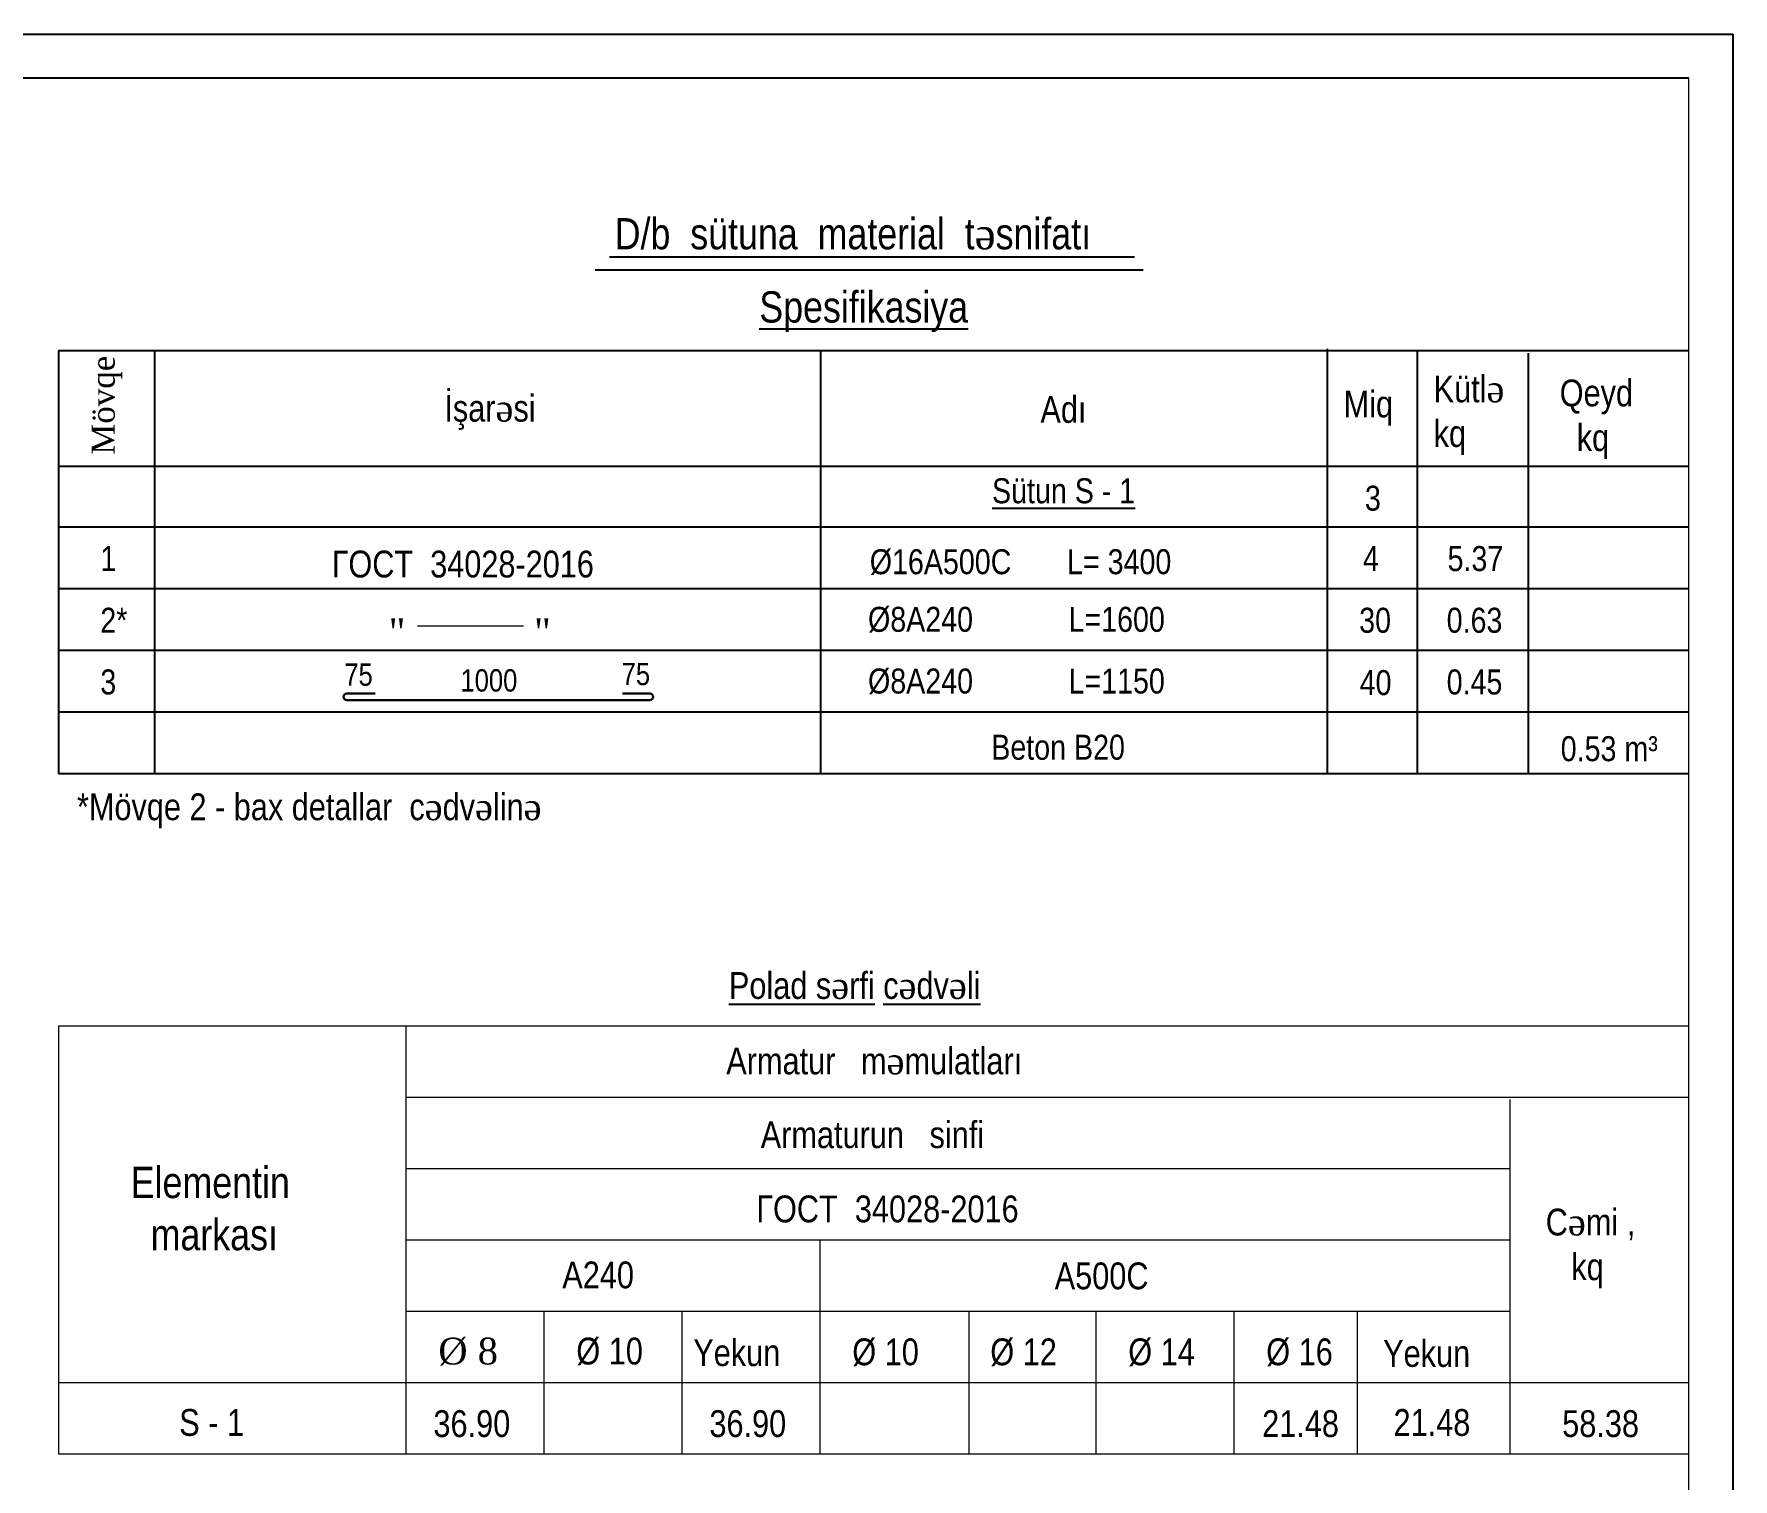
# Model space of a CAD drawing. Header units: millimetres. Extents: x 806395 to 1617731, y -246149 to 193681.
# Drawn here: x 1598431 to 1617712, y -110333 to -93938 of the extents above; entities that cross this region are included whole.
import ezdxf

# ---------------------------------------------------------------- set-up
doc = ezdxf.new("R2010")
doc.units = ezdxf.units.MM
for name, color, linetype, lineweight in [('cedvel  0.09', 7, 'Continuous', 13), ('razmer   0.09', 140, 'Continuous', 9), ('Ölçülər', 80, 'Continuous', 9), ('ИЧ  РАЗМЕР  0.09', 143, 'Continuous', 9), ('размер  0.09', 141, 'Continuous', 9), ('РАЗМЕРЫ', 80, 'Continuous', 9), ('Х - диварлар.', 31, 'Continuous', 25)]:
    doc.layers.add(name, color=color, linetype=linetype, lineweight=lineweight)
doc.styles.get("Standard").update_dxf_attribs({"font": 'times.ttf'})
doc.styles.add('style6', font='ARIALN.TTF', dxfattribs={"height": 300})
doc.styles.add('Times New Roman', font='times.ttf')

# ---------------------------------------------------------------- blocks, each defined once
blk = doc.blocks.new('vververvg')
at = {"color": 1, "lineweight": 25}
blk.add_line((1575731, -20955), (1617734, -20955), dxfattribs=at)
at = {"color": 0, "lineweight": 25}
blk.add_line((1617734, -20955), (1617734, -50629), dxfattribs=at)
at = {"color": 1, "lineweight": 25, "ltscale": 15}
blk.add_line((1617212, -21477), (1577820, -21477), dxfattribs=at)
at = {"color": 0, "lineweight": 5, "ltscale": 15}
blk.add_line((1617212, -50106), (1617212, -21477), dxfattribs=at)

msp = doc.modelspace()

# ---------------------------------------------------------------- linework, layer by layer
for p, q in [((1604963.474, -96466.608), (1610918.171, -96466.608)), ((1604798.49, -96613.253), (1611017.852, -96613.253))]:
    msp.add_line(p, q)
at = {"color": 7, "lineweight": 25, "ltscale": 0.5}
for p, q in [((1617211.264, -98845.856), (1598710.885, -98845.856)), ((1617211.264, -99531.519), (1598710.885, -99531.519)), ((1617211.264, -99531.519), (1598710.885, -99531.519)), ((1617211.264, -100231.459), (1598710.885, -100231.459)), ((1617211.264, -100931.398), (1598710.885, -100931.398)), ((1617211.264, -100931.398), (1598710.885, -100931.398)), ((1617211.264, -101631.338), (1598710.885, -101631.338)), ((1617211.264, -102331.278), (1598710.885, -102331.278)), ((1617211.264, -102331.278), (1598710.885, -102331.278))]:
    msp.add_line(p, q, dxfattribs=at)
at = {"color": 7, "lineweight": 15, "ltscale": 15}
msp.add_line((1602785.121, -100652.706), (1603985.212, -100652.706), dxfattribs=at)
at = {"layer": 'cedvel  0.09', "lineweight": 20}
for p, q in [((1598710.885, -105190.667), (1598710.885, -110049.023)), ((1598710.885, -105190.667), (1617211.264, -105190.667)), ((1602652.754, -105190.667), (1602652.754, -110049.023)), ((1602652.754, -106000.393), (1617211.264, -106000.393)), ((1615179.241, -106025.766), (1615179.241, -110049.023)), ((1602652.754, -106810.119), (1615179.241, -106810.119)), ((1602652.754, -107619.845), (1615179.241, -107619.845)), ((1607350.186, -107619.845), (1607350.186, -110049.023)), ((1602652.754, -108429.571), (1615179.241, -108429.571)), ((1604218.565, -108429.571), (1604218.565, -110049.023)), ((1605784.376, -108429.571), (1605784.376, -110049.023)), ((1609038.744, -108429.571), (1609038.744, -110049.023)), ((1610481.808, -108429.571), (1610481.808, -110049.023)), ((1612047.619, -108429.571), (1612047.619, -110049.023)), ((1613445.611, -108429.571), (1613445.611, -110049.023)), ((1598710.885, -109239.297), (1617211.264, -109239.297)), ((1598710.885, -110049.023), (1617211.264, -110049.023))]:
    msp.add_line(p, q, dxfattribs=at)
at = {"layer": 'Ölçülər', "color": 7, "lineweight": 25}
msp.add_line((1598710.885, -97533.469), (1598710.885, -102331.278), dxfattribs=at)
at = {"layer": 'РАЗМЕРЫ', "color": 4, "lineweight": 30, "ltscale": 15}
for p, q in [((1601980.107, -101420.563), (1602302.517, -101420.563)), ((1601980.107, -101420.563), (1602302.517, -101420.563)), ((1601980.107, -101495.498), (1605419.194, -101495.498)), ((1601980.107, -101495.498), (1605419.194, -101495.498)), ((1605419.194, -101420.563), (1605108.025, -101420.563)), ((1605419.194, -101420.563), (1605108.025, -101420.563))]:
    msp.add_line(p, q, dxfattribs=at)
for centre, start, end in [((1601980.107, -101458.031), 90, 270), ((1601980.107, -101458.031), 90, 270), ((1605419.194, -101458.031), 270, 90), ((1605419.194, -101458.031), 270, 90)]:
    msp.add_arc(centre, 37.468, start, end, dxfattribs=at)
at = {"layer": 'Х - диварлар.', "color": 7, "lineweight": 25}
for p, q in [((1617211.264, -97533.469), (1598710.885, -97533.469)), ((1599800.39, -97533.469), (1599800.39, -102331.278)), ((1607357.817, -97533.469), (1607357.817, -102331.278)), ((1613108.088, -97508.04), (1613108.088, -102331.278)), ((1614126.561, -97533.469), (1614126.561, -102331.278)), ((1615388.057, -97558.899), (1615388.057, -102331.278)), ((1599800.39, -102322.395), (1599800.39, -102331.278)), ((1607357.817, -102322.395), (1607357.817, -102331.278)), ((1613108.088, -102322.395), (1613108.088, -102331.278)), ((1614126.561, -102322.395), (1614126.561, -102331.278))]:
    msp.add_line(p, q, dxfattribs=at)

# ---------------------------------------------------------------- block references
at = {"xscale": 0.9585492227979274, "yscale": 0.9585492227979274, "zscale": 0.9585492227979274}
msp.add_blockref('vververvg', (67033.924, -73851.437), dxfattribs=at)

# ---------------------------------------------------------------- texts
at = {"color": 0, "lineweight": 0, "style": 'Times New Roman'}
for p in [(1602455.925, -100878.678), (1604105.728, -100878.678)]:
    msp.add_text('"', height=309.869, dxfattribs=at).set_placement(p)
at = {"attachment_point": 1, "style": 'style6'}
for s, insert, char_height, width in [('\\pxt22.667;{\\fArial Narrow|b0|i0|c238|p34;D/}b  {\\fArial Narrow|b0|i0|c238|p34;sütuna  }material{\\fArial Narrow|b0|i0|c238|p34;  t\\fTimes New Roman|b0|i0|c0|p18;ə\\fArial Narrow|b0|i0|c238|p34;snifatı}   ', (1605021.708, -96026.538), 354.42553, 16598.84354), ('75', (1601953.228, -101080.254), 253.1611, 8488.19955), ('1000', (1603271.114, -101145.482), 253.1611, 8488.19955), ('75', (1605100.259, -101072.863), 253.1611, 8488.19955)]:
    msp.add_mtext(s, dxfattribs=dict(at, insert=insert, char_height=char_height, width=width))
at = {"color": 7, "lineweight": -2, "ltscale": 30, "insert": (1606662.419, -96857.53), "char_height": 354.42553, "width": 17105.77055, "attachment_point": 1}
msp.add_mtext('{\\fArial Narrow|b0|i0|c238|p34;\\LSpesifikasiya}', dxfattribs=at)
at = {"lineweight": 9, "insert": (1601813.434, -99799.745), "char_height": 303.79331, "width": 7124.36593, "attachment_point": 1, "style": 'style6'}
msp.add_mtext('ГОСТ  34028{\\fArial Narrow|b0|i0|c238|p34;-20}1{\\fArial Narrow|b0|i0|c238|p34;6}  ', dxfattribs=at)
at = {"color": 7, "lineweight": 0, "insert": (1598918.85, -102554.093), "char_height": 303.793311, "width": 16598.84354, "attachment_point": 1, "style": 'style6'}
msp.add_mtext('\\pxt22.667;*{\\fArial Narrow|b0|i0|c238|p34;Mövqe }2{\\fArial Narrow|b0|i0|c238|p34; - bax detallar  c\\fTimes New Roman|b0|i0|c238|p18;ə\\fArial Narrow|b0|i0|c238|p34;dv\\fTimes New Roman|b0|i0|c238|p18;ə\\fArial Narrow|b0|i0|c238|p34;lin\\fTimes New Roman|b0|i0|c238|p18;ə} ', dxfattribs=at)
at = {"color": 7, "lineweight": -2, "ltscale": 30, "insert": (1606317.3, -104582.185), "char_height": 303.793311, "width": 17105.77055, "attachment_point": 1, "style": 'style6'}
msp.add_mtext('{\\fArial Narrow|b0|i0|c238|p34;\\LPolad s\\fTimes New Roman|b0|i0|c238|p18;ə\\fArial Narrow|b0|i0|c238|p34;rfi c\\fTimes New Roman|b0|i0|c238|p18;ə\\fArial Narrow|b0|i0|c238|p34;dv\\fTimes New Roman|b0|i0|c238|p18;ə\\fArial Narrow|b0|i0|c238|p34;li}', dxfattribs=at)
at = {"color": 0, "insert": (1600079.543, -109539.681), "char_height": 304.0409, "width": 6587.55373, "attachment_point": 1, "style": 'style6'}
msp.add_mtext('S - 1', dxfattribs=at)
at = {"layer": 'razmer   0.09', "lineweight": 20, "attachment_point": 1, "style": 'style6'}
for s, insert, char_height in [('{\\fArial Narrow|b0|i0|c238|p34;\\C0;Armatur\\fArial Narrow|b0|i0|c204|p34;   \\fArial Narrow|b0|i0|c238|p34;m\\fTimes New Roman|b0|i0|c238|p18;ə\\fArial Narrow|b0|i0|c238|p34;mulatları}', (1606287.475, -105437.825), 304.040941), ('{\\fArial Narrow|b0|i0|c238|p34;\\C0;Armaturun\\fArial Narrow|b0|i0|c204|p34;   \\fArial Narrow|b0|i0|c238|p34;sinfi}', (1606677.981, -106274.758), 304.040941), ('{\\fArial Narrow|b0|i0|c238|p34;\\C0;Elementin\\fArial Narrow|b0|i0|c204|p34;\\P\\fArial Narrow|b0|i0|c238|p34;  markası}', (1599528.418, -106791.173), 354.71443), ('{\\C0;C\\fTimes New Roman|b0|i0|c238|p18;ə\\fArial Narrow|b0|i0|c204|p34;mi ,\\P\\fArial Narrow|b0|i0|c238|p34;   kq}', (1615586.606, -107266.005), 304.04094), ('{\\fArial Narrow|b0|i0|c238|p34;\\C0;36.90}', (1602964.248, -109552.869), 304.04094), ('{\\fArial Narrow|b0|i0|c238|p34;\\C0;36.90}', (1606095.87, -109552.869), 304.04094), ('{\\fArial Narrow|b0|i0|c238|p34;\\C0;21.48}', (1612368.515, -109552.869), 304.04094), ('{\\fArial Narrow|b0|i0|c238|p34;\\C0;21.48}', (1613859.531, -109540.008), 304.04094), ('{\\fArial Narrow|b0|i0|c238|p34;\\C0;58.38}', (1615773.63, -109552.869), 304.04094)]:
    msp.add_mtext(s, dxfattribs=dict(at, insert=insert, char_height=char_height))
at = {"layer": 'razmer   0.09', "color": 1, "lineweight": 20, "insert": (1610849.101, -108738.372), "char_height": 304.0409, "attachment_point": 1, "style": 'style6'}
msp.add_mtext('{\\C0;Ø 14}', dxfattribs=at)
at = {"layer": 'ИЧ  РАЗМЕР  0.09', "lineweight": 20, "attachment_point": 1, "style": 'style6'}
for s, insert, char_height in [('{\\C0;A240\\fArial Narrow|b0|i0|c238|p34; }', (1604426.497, -107865.663), 304.04094), ('{\\C0;A500C}', (1610014.222, -107876.497), 304.04094), ('{\\fTimes New Roman|b0|i0|c0|p18;\\C0;Ø \\fTimes New Roman|b0|i0|c238|p18;8}', (1603020.047, -108729.73), 304.04094), ('{\\C0;Ø \\fArial Narrow|b0|i0|c238|p34;10}', (1604585.857, -108729.73), 304.04094), ('{\\fArial Narrow|b0|i0|c238|p34;\\C0;Yekun}', (1605912.501, -108748.028), 304.04094), ('{\\C0;Ø 10}', (1607717.479, -108738.372), 304.0409), ('{\\C0;Ø 12}', (1609283.29, -108738.372), 304.0409), ('{\\C0;Ø 16}', (1612414.912, -108738.372), 304.0409), ('{\\fArial Narrow|b0|i0|c238|p34;\\C0;Yekun}', (1613741.555, -108756.67), 304.04094)]:
    msp.add_mtext(s, dxfattribs=dict(at, insert=insert, char_height=char_height))
at = {"layer": 'размер  0.09', "lineweight": 20, "insert": (1606631.458, -107116.783), "char_height": 304.04094, "attachment_point": 1, "style": 'style6'}
msp.add_mtext('{\\C0;ГОСТ  34028-2016}', dxfattribs=at)
at = {"layer": 'Х - диварлар.', "color": 7, "insert": (1599084.296, -98711.38), "char_height": 262.47742, "width": 2767.71588, "attachment_point": 1, "rotation": 90, "style": 'Times New Roman'}
msp.add_mtext('{\\fTimes New Roman|b0|i0|c238|p18;Mövqe}', dxfattribs=at)
at = {"layer": 'Х - диварлар.', "color": 7, "attachment_point": 1, "style": 'style6'}
for s, insert, char_height, width in [('{\\fArial Narrow|b0|i0|c238|p34;Kütl\\fTimes New Roman|b0|i0|c238|p18;ə} \\Pkq', (1614314.663, -97812.813), 303.79331, 1278.69795), ('{\\fArial Narrow|b0|i0|c238|p34;Qeyd\\P  kq}', (1615745.252, -97858.682), 303.79331, 2767.71588), ('{\\fArial Narrow|b0|i0|c238|p34;İşar\\fTimes New Roman|b0|i0|c238|p18;ə\\fArial Narrow|b0|i0|c238|p34;si}', (1603088.205, -98032.153), 303.793311, 2767.71588), ('{\\fArial Narrow|b0|i0|c238|p34;Adı}', (1609852.276, -98045.67), 303.79331, 2767.71588), ('{\\fArial Narrow|b0|i0|c238|p34;M}iq', (1613293.29, -97984.611), 303.79331, 2767.71588), ('{\\fArial Narrow|b0|i0|c238|p34;\\LSütun S - 1}', (1609303.113, -98978.606), 283.54042, 8308.78692), ('3', (1613534.845, -99062.323), 283.54, 5360.51056), ('1', (1599184.127, -99747.986), 283.54, 5360.51056), ('{\\fArial Narrow|b0|i0|c238|p34;%%C1}6{\\fArial Narrow|b0|i0|c238|p34;A500C       L= }3{\\fArial Narrow|b0|i0|c238|p34;40}0', (1607915.567, -99783.432), 283.540424, 8308.78692), ('4', (1613512.463, -99747.986), 283.54, 5360.51056), ('{\\fArial Narrow|b0|i0|c238|p34;5.37}', (1614472.573, -99747.986), 283.54042, 5360.51056), ('2*', (1599184.127, -100447.925), 283.5404, 5360.51056), ('{\\fArial Narrow|b0|i0|c186|p34;%%C8A\\fArial Narrow|b0|i0|c238|p34;240   \\fArial Narrow|b0|i0|c186|p34;         \\fArial Narrow|b0|i0|c238|p34;L=1}600', (1607895.761, -100437.367), 283.540424, 5360.51056), ('{\\fArial Narrow|b0|i0|c238|p34;30}', (1613469.551, -100447.925), 283.54042, 5360.51056), ('0.6{\\fArial Narrow|b0|i0|c238|p34;3}', (1614462.46, -100447.925), 283.54042, 5360.51056), ('3', (1599184.127, -101147.865), 283.54, 5360.51056), ('{\\fArial Narrow|b0|i0|c186|p34;%%C8A\\fArial Narrow|b0|i0|c238|p34;240   \\fArial Narrow|b0|i0|c186|p34;         \\fArial Narrow|b0|i0|c238|p34;L=}1150', (1607895.761, -101137.306), 283.540424, 5360.51056), ('{\\fArial Narrow|b0|i0|c238|p34;40}', (1613475.115, -101155.285), 283.54042, 5360.51056), ('0.4{\\fArial Narrow|b0|i0|c238|p34;5}', (1614462.46, -101147.865), 283.54042, 5360.51056), ('{\\fArial Narrow|b0|i0|c238|p34;Beton B}20', (1609294.383, -101888.514), 283.54042, 5360.51056), ('0.5{\\fArial Narrow|b0|i0|c238|p34;3 m³}', (1615756.806, -101905.019), 283.54042, 5360.51056)]:
    msp.add_mtext(s, dxfattribs=dict(at, insert=insert, char_height=char_height, width=width))

doc.saveas('drawing.dxf')
